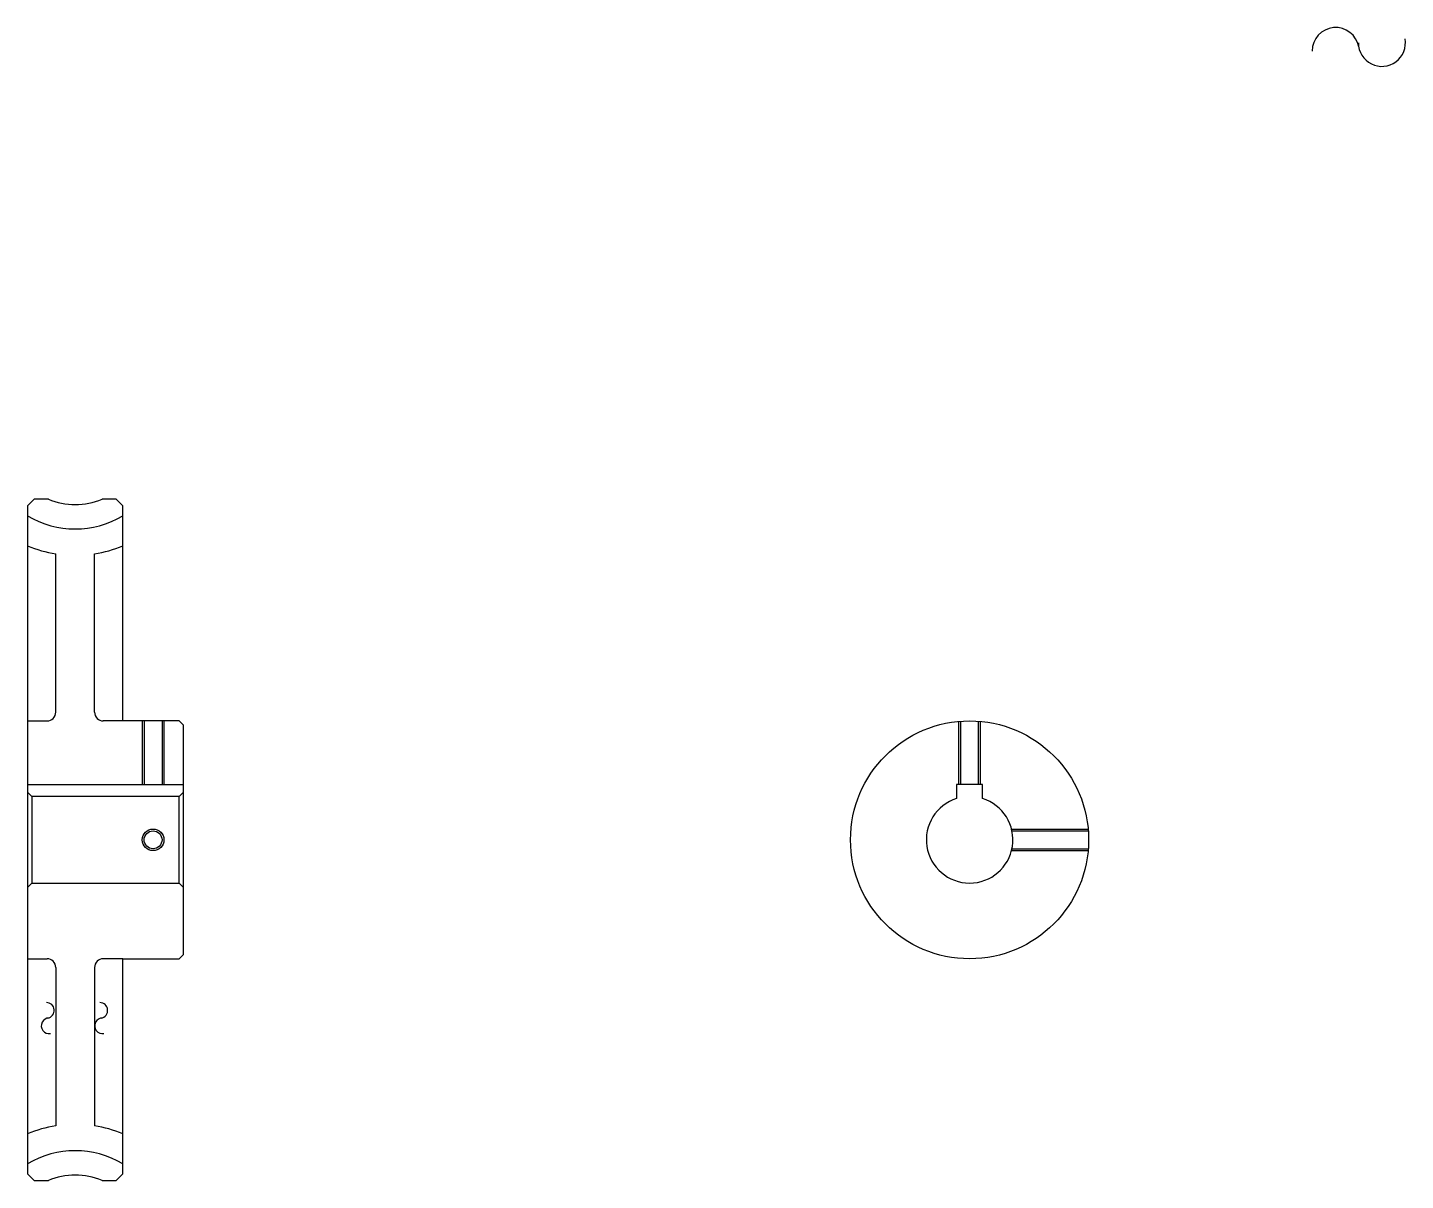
# Model space of a CAD drawing. Header units: metres. Extents: x 132 to 450, y 77 to 344.
import ezdxf

# ---------------------------------------------------------------- set-up
doc = ezdxf.new("R2010")
doc.units = ezdxf.units.M

msp = doc.modelspace()

# ---------------------------------------------------------------- linework, layer by layer
at = {"color": 4}
for p, q in [((138.357147, 185.553574), (138.357147, 222.150604)), ((147.357147, 185.553574), (147.357147, 222.150604)), ((153.857147, 183.553574), (149.357147, 183.553574)), ((131.857147, 168.853577), (167.857147, 168.853577)), ((167.857147, 167.053574), (166.857147, 166.053574)), ((131.857147, 145.053574), (132.857147, 146.053574)), ((167.857147, 145.053574), (166.857147, 146.053574)), ((153.857147, 128.553574), (149.357147, 128.553574)), ((138.357147, 126.553574), (138.357147, 89.956543)), ((147.357147, 126.553574), (147.357147, 89.956543))]:
    msp.add_line(p, q, dxfattribs=at)
for points in [[(136.657349, 234.803574), (133.357147, 234.803574), (131.857147, 233.303574), (131.857147, 145.053574)], [(149.056946, 77.303574), (152.357147, 77.303574), (153.857147, 78.803574), (153.857147, 128.553574), (166.857147, 128.553574), (167.857147, 129.553574), (167.857147, 182.553574), (166.857147, 183.553574), (153.857147, 183.553574), (153.857147, 233.303574), (152.357147, 234.803574), (149.056946, 234.803574)], [(131.857147, 183.553574), (136.357147, 183.553574)], [(158.357147, 183.553574), (158.357147, 168.853577)], [(158.792145, 183.553574), (158.792145, 168.853577)], [(162.92215, 183.553574), (162.92215, 168.853577)], [(163.357147, 183.553574), (163.357147, 168.853577)], [(347, 168.853577), (347, 183.439697)], [(347.434998, 168.853577), (347.434998, 183.475937)], [(351.565002, 168.853577), (351.565002, 183.475937)], [(352, 168.853577), (352, 183.439697)], [(352.5, 165.592972), (352.5, 168.853577), (346.5, 168.853577), (346.5, 165.592972)], [(131.857147, 167.053574), (132.857147, 166.053574), (132.857147, 146.053574), (166.857147, 146.053574), (166.857147, 166.053574), (132.857147, 166.053574)], [(359.182465, 158.553574), (376.886108, 158.553574)], [(359.284485, 158.118576), (376.922363, 158.118576)], [(359.182465, 153.553574), (376.886108, 153.553574)], [(359.284485, 153.988571), (376.922363, 153.988571)], [(131.857147, 145.053574), (131.857147, 78.803574), (133.357147, 77.303574), (136.657349, 77.303574)], [(131.857147, 128.553574), (136.357147, 128.553574)]]:
    msp.add_lwpolyline(points, dxfattribs=at)
for centre, radius in [((349.5, 156.053574), 27.5), ((160.857147, 156.053574), 2.065)]:
    msp.add_circle(centre, radius, dxfattribs=at)
at = {"color": 7}
msp.add_circle((160.857147, 156.053574), 2.5, dxfattribs=at)
for centre, radius, start, end in [((434.06073, 338.412415), 5.432143, 10, 180), ((444.759949, 340.298981), 5.432143, 180, 10), ((136.21344, 116.617859), 1.810714, 280, 90), ((148.55629, 116.617859), 1.810714, 280, 90), ((136.842285, 113.051453), 1.810714, 90, 280), ((149.18515, 113.051453), 1.810714, 90, 280)]:
    msp.add_arc(centre, radius, start, end, dxfattribs=at)
at = {"color": 4}
for centre, radius, start, end in [((142.857147, 249.553574), 16, 247.20175188, 292.79824812), ((142.857147, 249.553574), 21.625, 239.42468485, 300.57531515), ((142.857147, 249.553574), 27.77, 246.66595814, 260.67436177), ((142.857147, 249.553574), 27.77, 279.32563823, 293.33404186), ((136.357147, 185.553574), 2, 270, 0), ((149.357147, 185.553574), 2, 180, 270), ((149.357147, 185.553574), 2, 180, 270), ((349.5, 156.053574), 10, 107.45760275, 72.54239725), ((136.357147, 126.553574), 2, 0, 90), ((149.357147, 126.553574), 2, 90, 180), ((149.357147, 126.553574), 2, 90, 180), ((142.857147, 62.553574), 27.77, 99.32563823, 113.33404186), ((142.857147, 62.553574), 27.77, 66.66595814, 80.67436177), ((142.857147, 62.553574), 21.625, 59.42468485, 120.57531515), ((142.857147, 62.553574), 16, 67.20175188, 112.79824812)]:
    msp.add_arc(centre, radius, start, end, dxfattribs=at)

doc.saveas('drawing.dxf')
